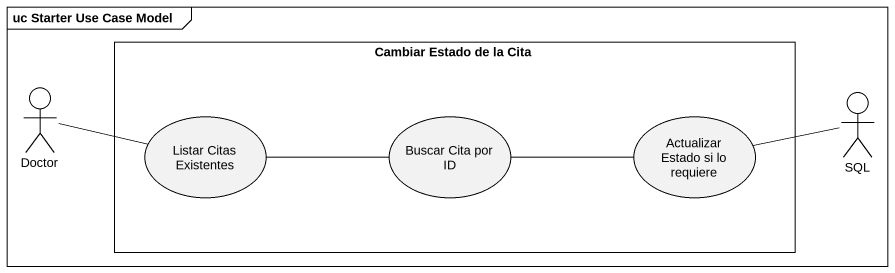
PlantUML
@startuml
mainframe uc Starter Use Case Model
rectangle "Cambiar Estado de la Cita" as Cambiar_Estado_de_la_Cita {
  usecase "Listar Citas Existentes" as Listar_Citas_Existentes
  usecase "Buscar Cita por ID" as Buscar_Cita_por_ID
  usecase "Actualizar Estado si lo requiere" as Actualizar_Estado_si_lo
}
actor Doctor
actor SQL
Doctor -right- Listar_Citas_Existentes
Listar_Citas_Existentes -right- Buscar_Cita_por_ID
Buscar_Cita_por_ID -right- Actualizar_Estado_si_lo
Actualizar_Estado_si_lo -right- SQL
@enduml
